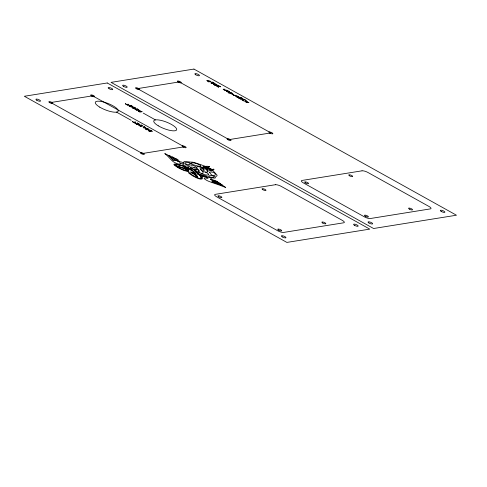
<?xml version="1.0" encoding="UTF-8"?>
<svg xmlns="http://www.w3.org/2000/svg" width="487" height="487" viewBox="0 0 487 487"><rect width="100%" height="100%" fill="white"/><g stroke="black" fill="none" stroke-linecap="round" stroke-linejoin="round"><path stroke-width="0.73" d="M232.22 93.486L231.514 93.047A2.879 0.816 21.4 0 0 231.008 92.914L230.077 93.096A1.723 0.487 21.4 0 0 230.345 93.267L231.191 93.62A1.948 0.548 21.4 0 0 232.171 93.48M139.599 110.793L139.745 110.342L140.286 110.646L140.134 111.079M193.954 169.245L194.313 169.001A2.752 0.779 21.4 0 1 195.305 169.032L196.998 169.488A10.781 3.044 21.4 0 1 198.495 170.006M207.815 168.873A13.362 3.774 21.4 0 0 206.945 167.644L206.354 166.657A8.669 2.447 21.4 0 0 204.662 166.085L203.566 165.757A14.464 4.085 21.4 0 0 201.496 164.929L194.307 162.512A7.908 2.234 21.4 0 0 191.135 162.11L184.689 161.459L183.727 161.994L184.208 163.571L182.856 164.222L183.922 166.079L180.994 165.05A1.437 0.402 21.4 0 0 180.342 164.898C176.653 164.125 169.799 162.707 177.031 167.004A1.479 0.42 21.4 0 0 177.512 167.358L178.626 167.966A1.157 0.329 21.4 0 0 179.222 168.338L184.293 170.62L188.639 171.57L188.347 172.355L188.877 173.171L192.694 175.844A1.132 0.317 21.4 0 0 193.035 176.008L194.234 176.665A1.479 0.42 21.4 0 0 194.952 176.982C197.381 178.431 203.42 180.921 202.659 177.323A1.437 0.402 21.4 0 0 202.592 177.073L201.338 175.777L205.934 177.067L214.657 178.139L215.327 177.925L215.564 176.891L216.398 176.172A7.908 2.234 21.4 0 0 217.038 175.162L214.274 172.039A14.458 4.085 21.4 0 0 213.093 171.065L212.801 170.608M188.919 168.441C188.621 166.956 186.357 163.267 184.652 165.16A5.503 1.552 21.4 0 0 185.145 166.11L188.487 168.289M223.862 89.498L225.122 89.267L223.496 89.176A1.437 0.408 21.4 0 0 223.216 89.365M232.689 93.857L232.725 93.833A2.185 0.615 21.4 0 0 232.774 93.79M197.947 172.909C197.205 170.608 192.809 169.019 190.173 168.484A2.137 0.603 21.4 0 0 189.991 168.825M138.801 111.085L139.459 111.146A1.339 0.377 21.4 0 1 139.696 111.231A1.467 0.414 21.4 0 1 139.976 111.377L140.457 111.645L139.708 111.76L138.819 111.194M245.88 101.935L246.02 101.899A1.351 0.384 21.4 0 0 245.716 101.85M247.067 102.495L246.775 102.562L248.918 102.514L247.323 102.416A2.277 0.645 21.4 0 1 246.976 102.361L246.806 102.337M225.244 90.162L226.887 90.253L225.158 90.527L224.501 90.089A1.321 0.371 21.4 0 0 224.263 90.01L223.265 89.395M131.667 107.444L131.94 107.402A2.496 0.706 21.4 0 0 132.178 107.566L132.287 107.645A2.885 0.816 21.4 0 1 132.476 107.749L132.525 107.779M136.08 108.339L135.794 108.388A2.545 0.718 21.4 0 0 135.477 108.169L135.386 108.114A2.691 0.761 21.4 0 0 134.948 107.846L134.71 107.712A2.179 0.615 21.4 0 0 134.369 107.536A1.12 0.317 21.4 0 0 134.089 107.432L133.621 107.335M243.689 99.628L241.99 99.902L243.835 100.925L242.727 100.133L244.2 99.902A1.09 0.304 21.4 0 1 244.724 99.926L245.363 100.2M246.026 100.651L246.319 100.602A1.893 0.536 21.4 0 0 246.081 100.432L246.038 100.407A2.252 0.639 21.4 0 0 245.74 100.225L245.698 100.2M245.509 101.497L246.739 101.302L244.748 101.32L245.576 101.813M246.629 102.1L247.828 101.905L246.032 101.783M137.48 123.059L137.194 123.108A1.491 0.42 21.4 0 1 137.705 123.321L138.758 124.191L136.932 124.1A2.003 0.566 21.4 0 1 136.056 123.631L136.013 123.613A2.679 0.755 21.4 0 1 135.684 123.351L135.435 123.442A2.411 0.682 21.4 0 0 135.709 123.643M240.194 97.54L240.487 97.552A1.157 0.329 21.4 0 1 240.968 97.68A2.63 0.743 21.4 0 1 242.928 98.77L243.031 98.837M242.934 98.983L242.155 98.831M242.106 99.044L241.862 99.025A1.625 0.457 21.4 0 0 241.698 98.989A1.911 0.542 21.4 0 1 241.449 98.928M149.929 130.364L150.434 130.449A1.12 0.317 21.4 0 1 150.714 130.553A2.179 0.615 21.4 0 1 151.055 130.735L151.293 130.863A2.691 0.761 21.4 0 1 151.743 131.131L151.822 131.192A2.545 0.718 21.4 0 1 152.145 131.405L152.34 131.295M133.84 108.291L133.408 108.205A1.644 0.463 21.4 0 1 132.567 107.791L132.476 107.749M150.185 131.307L149.789 131.24A1.644 0.463 21.4 0 1 148.912 130.814L148.87 130.796A2.885 0.816 21.4 0 0 148.638 130.662L148.547 130.601A2.496 0.706 21.4 0 1 148.279 130.419L148.292 130.644M183.094 163.949L179.977 163.005L180.141 163.589A3.232 0.913 21.4 0 1 179.922 164.076L179.295 164.168A1.443 0.408 21.4 0 1 178.912 164.125L177.944 163.882A4.188 1.181 21.4 0 1 176.257 163.285L174.51 162.421A12.138 3.427 21.4 0 1 173.932 162.086L173.658 161.928A4.06 1.144 21.4 0 1 173.104 161.55L172.562 161.106A27.016 7.628 21.4 0 1 172.014 160.619L171.351 159.992A18.676 5.272 21.4 0 1 170.919 159.553L168.325 156.784A42.631 12.035 21.4 0 0 166.499 155.061L164.764 153.582L166.566 154.355A5.643 1.595 21.4 0 1 168.411 155.505L170.383 157.277A57.466 16.223 21.4 0 1 171.4 158.318L172.806 160.138L175.308 160.326A4.633 1.309 21.4 0 1 177.238 160.917L178.023 161.24A4.286 1.211 21.4 0 1 179.137 161.794A1.394 0.396 21.4 0 0 179.593 162.019L179.733 162.055M208.077 167.656A5.047 1.424 21.4 0 1 207.766 167.144L207.949 166.785A6.434 1.82 21.4 0 1 209.325 166.724A3.61 1.017 21.4 0 0 209.483 166.718L209.526 166.7M198.124 166.645C194.246 166.767 198.836 169.841 199.408 171.29A2.739 0.773 21.4 0 1 199.006 171.564L198.209 171.546M209.483 166.718L209.428 166.664A2.082 0.59 21.4 0 0 209.173 166.584A5.132 1.449 21.4 0 0 208.229 166.371L206.835 166.225A2.642 0.749 21.4 0 0 206.433 166.353L206.354 166.657M212.569 169.409L211.559 169.251A5.047 1.424 21.4 0 1 210.293 168.892L209.495 168.593M217.05 85.815L217.269 85.84A1.869 0.53 21.4 0 1 217.519 85.882L217.579 85.895A1.759 0.493 21.4 0 1 218.03 85.998L218.146 86.035A3.47 0.98 21.4 0 1 218.681 86.181L219.765 86.491L217.999 85.511L220.678 86.796L218.888 86.412A3.506 0.992 21.4 0 0 218.541 86.315L218.462 86.29M227.417 91.026L227.472 91.026A1.291 0.365 21.4 0 1 227.8 91.069M236.767 96.237L236.828 96.237A1.291 0.365 21.4 0 1 237.151 96.274M217.506 86.102L217.519 86.102A1.138 0.323 21.4 0 1 217.799 86.108M240.742 98.843L239.707 98.477M138.387 124.635L138.351 124.635A2.015 0.572 21.4 0 1 137.644 124.514A2.271 0.639 21.4 0 1 136.859 124.252M239.714 98.167L240.834 98.618M246.952 102.477L246.952 102.477A1.388 0.39 21.4 0 1 246.556 102.398L246.507 102.38M240.974 97.85L241.424 98.015A1.37 0.384 21.4 0 1 241.783 98.197L241.844 98.228A2.228 0.627 21.4 0 1 242.38 98.557L242.435 98.63M191.732 165.069L189.595 164.88L188.7 165.33A6.861 1.936 21.4 0 0 188.761 166.055L192.006 168.502M210.664 179.338L210.81 179.374A21.051 5.941 21.4 0 1 213.154 179.965L213.324 180.007A9.478 2.679 21.4 0 1 215.315 180.653L216.137 180.987A5.375 1.516 21.4 0 1 217.348 181.608L217.878 181.986L217.324 181.852A3.318 0.937 21.4 0 1 217.032 181.754L216.648 181.614A13.539 3.823 21.4 0 0 215.583 181.237L214.645 180.945A16.4 4.633 21.4 0 1 213.884 180.726L211.9 180.129M194.003 167.431L192.17 167.108A3.744 1.059 21.4 0 0 191.653 167.09L191.014 167.157A6.069 1.717 21.4 0 0 190.161 167.455M207.608 168.514L206.098 168.21A1.936 0.548 21.4 0 0 205.575 168.271M242.069 98.666L241.108 98.179A1.358 0.384 21.4 0 1 240.706 97.924M234.016 95.16L234.217 95.215A2.825 0.797 21.4 0 0 234.503 95.288L236.11 95.385L234.381 95.665L233.937 95.415L234.235 95.349A2.252 0.633 21.4 0 1 233.45 95.117L232.439 94.429L233.249 94.557A1.607 0.457 21.4 0 0 233.023 94.63L233.663 95.05M233.997 95.154L233.997 95.154A1.449 0.408 21.4 0 1 233.742 95.075M212.107 181.742L222.961 185.48A3.062 0.864 21.4 0 0 222.675 185.2L222.115 184.81A3.531 0.998 21.4 0 0 221.043 184.232L212.782 181.28M202.373 171.327L205.082 172.033A5.424 1.534 21.4 0 0 206.366 172.161L207.608 171.929A7.287 2.058 21.4 0 0 207.584 171.004L207.413 170.718A10.361 2.928 21.4 0 0 206.537 169.774L206.366 169.61A11.347 3.202 21.4 0 1 205.691 168.904M224.708 90.016L224.257 89.858M209.593 169.135L213.02 170.018A2.642 0.749 21.4 0 0 213.604 169.993L213.982 169.567A4.645 1.309 21.4 0 0 213.878 169.178M187.495 169.786L188.353 170.06L188.786 170.821C186.831 171.254 183.678 170.079 182.923 169.439A4.359 1.23 21.4 0 1 181.651 169.074L180.622 168.502A4.407 1.248 21.4 0 1 179.825 168.204C178.96 167.978 180.975 168.374 179.733 167.954A4.486 1.266 21.4 0 1 179.015 167.668L178.035 167.224L178.851 167.364A8.918 2.52 21.4 0 1 176.976 166.499L177.694 166.639L175.606 165.531C177.84 166.268 173.159 164.253 175.357 164.904A3.817 1.077 21.4 0 0 175.941 164.983C174.151 163.857 180.141 165.854 177.737 164.716A8.382 2.368 21.4 0 1 179.813 165.373L179.155 164.947L185.078 167.047L184.859 166.731A10.148 2.867 21.4 0 1 186.527 167.698M212.734 181.061L214.457 181.621A48.816 13.782 21.4 0 1 216.697 182.375L220.775 183.836L219.418 182.942A3.086 0.871 21.4 0 0 218.657 182.57L217.579 182.144A18.762 5.296 21.4 0 0 216.453 181.748L215.887 181.554A26.328 7.433 21.4 0 0 215.132 181.304L211.723 180.001A4.286 1.211 21.4 0 0 210.798 179.417A1.388 0.396 21.4 0 1 210.421 179.179L211.139 179.179A4.194 1.187 21.4 0 0 211.352 178.991L211.364 178.942A2.252 0.639 21.4 0 0 211.352 178.784L211.236 178.577A5.229 1.473 21.4 0 0 210.317 177.7L210.074 177.524M214.268 84.19L216.496 84.933M214.055 84.281L216.313 85.036M207.012 167.705L204.643 167.011A3.939 1.114 21.4 0 0 203.456 166.864M200.656 169.64L203.621 170.456A2.325 0.657 21.4 0 0 204.126 170.444L204.333 170.127A8.894 2.508 21.4 0 0 203.45 168.886M218.158 86.783L218.121 86.771A1.12 0.317 21.4 0 1 217.33 86.363L217.324 86.363M190.861 169.159L187.032 167.832A5.485 1.546 21.4 0 0 186.016 167.583L184.33 167.418A3.433 0.968 21.4 0 0 183.757 167.863L183.94 168.234A4.7 1.327 21.4 0 0 185.797 169.646M208.753 168.313L209.44 168.575M199.177 172.398L204.211 174.559A6.861 1.936 21.4 0 0 206.202 174.973L207.943 174.997L208.6 174.364M192.931 170.9L187.3 168.679A4.517 1.278 21.4 0 0 186.539 168.478L186.43 168.459A2.362 0.664 21.4 0 0 185.73 168.362L184.81 168.514L186.831 169.342A3.05 0.858 21.4 0 1 187.659 169.92L187.866 170.14A2.185 0.615 21.4 0 1 187.982 170.407L187.288 170.365A5.083 1.437 21.4 0 1 185.784 169.653M183.885 162.956L183.715 162.883A5.187 1.467 21.4 0 0 181.694 162.141L181.201 162.001A2.252 0.633 21.4 0 0 180.774 161.909L180.634 161.891A4.194 1.187 21.4 0 0 179.983 161.836L179.733 162.001M206.811 177.158L208.04 178.425L206.33 178.169A3.232 0.913 21.4 0 0 204.863 177.956L204.643 177.98A6.221 1.759 21.4 0 0 204.4 178.017L204.254 178.065A1.437 0.408 21.4 0 0 204.163 178.181L204.309 178.559A4.188 1.181 21.4 0 0 205.045 179.307L206.488 180.22A12.145 3.427 21.4 0 0 207.097 180.549L207.401 180.707A4.054 1.144 21.4 0 0 208.132 181.048L209.069 181.432A26.986 7.622 21.4 0 0 210.128 181.84L211.516 182.351A18.701 5.278 21.4 0 0 212.496 182.698L218.797 184.877A42.643 12.041 21.4 0 1 222.589 186.284L225.749 187.532L224.598 186.655A5.643 1.595 21.4 0 0 222.407 185.559L218.553 184.092A57.46 16.223 21.4 0 0 216.216 183.264L211.888 181.882L212.77 181.182A4.627 1.309 21.4 0 0 212.186 180.373M208.576 168.137L209.221 168.49M190.271 168.472A10.434 2.946 21.4 0 0 191.233 169.506L191.586 169.829A22.25 6.282 21.4 0 0 193.327 171.193L195.969 173.518A4.383 1.236 21.4 0 1 196.084 173.756L196.097 173.841A2.301 0.651 21.4 0 1 196.005 174.042L195.756 174.145A10.3 2.91 21.4 0 1 195.5 174.212L193.856 173.25A3.05 0.858 21.4 0 0 192.688 172.721L192.201 172.55A2.185 0.615 21.4 0 0 191.525 172.374L191.251 172.575A4.486 1.266 21.4 0 0 192.42 173.335M238.959 98.039L238.277 97.832L239.287 98.398M135.666 108.059L135.636 108.041A1.126 0.317 21.4 0 1 135.429 107.919L135.149 107.761A4.359 1.23 21.4 0 0 134.704 107.53L134.558 107.45A2.094 0.59 21.4 0 0 133.925 107.189M143.239 113.1L155.444 119.893M132.22 107.804L132.409 107.907A2.91 0.822 21.4 0 0 133.061 108.242A4.231 1.193 21.4 0 0 133.286 108.327L133.633 108.455A1.248 0.353 21.4 0 0 134.108 108.564M138.959 111.529L139.946 112.077L142.21 111.718L140.274 111.353M152.011 131.076L151.993 131.07A1.126 0.317 21.4 0 1 151.774 130.942L151.494 130.778A4.359 1.23 21.4 0 0 151.049 130.546L150.903 130.473A2.094 0.59 21.4 0 0 150.27 130.206A1.266 0.359 21.4 0 0 149.29 130.084M116.521 112.132L131.173 120.289M148.377 130.705L148.754 130.924A2.91 0.822 21.4 0 0 149.406 131.259A4.231 1.193 21.4 0 0 149.631 131.344L149.978 131.472A1.248 0.353 21.4 0 0 150.453 131.581M135.715 123.643L135.733 123.655A2.727 0.773 21.4 0 0 136.847 124.258M239.452 98.502L239.604 98.593A1.619 0.457 21.4 0 0 240.14 98.855L240.17 98.867A1.546 0.438 21.4 0 0 240.986 99.129M149.698 130.699L149.826 130.796A2.563 0.724 21.4 0 0 149.978 130.912L150.179 131.088M241.284 98.715L241.15 98.611A1.577 0.444 21.4 0 0 240.901 98.459L240.84 98.423A1.601 0.45 21.4 0 0 240.328 98.173L239.878 98.003A1.321 0.371 21.4 0 0 239.093 97.887M133.608 107.56L133.621 107.566A1.79 0.505 21.4 0 0 133.822 107.73L133.98 107.858M133.219 107.56L133.481 107.779A2.563 0.724 21.4 0 0 133.633 107.895L133.834 108.071M149.606 130.619L149.497 130.528A2.283 0.645 21.4 0 1 149.326 130.358L149.284 130.309M133.901 107.791L134.242 108.077A2.526 0.712 21.4 0 1 134.467 108.291L134.515 108.345M150.246 130.814L150.586 131.094A2.526 0.712 21.4 0 1 150.812 131.307L150.86 131.368M133.152 107.511L133.17 107.524A2.283 0.645 21.4 0 1 132.981 107.341L132.951 107.304M214.122 84.574L215.205 85.042A2.782 0.785 21.4 0 0 215.644 85.097L215.674 85.097A4.651 1.315 21.4 0 0 216.1 85.073M149.978 130.601L149.996 130.613A1.79 0.505 21.4 0 0 150.166 130.747M238.77 96.876L238.813 96.913A1.717 0.487 21.4 0 1 239.032 97.144M240.134 97.741L240.182 97.784A1.339 0.377 21.4 0 0 240.335 97.911M175.277 158.598L174.681 158.092A3.086 0.871 21.4 0 0 174.072 157.697L172.301 156.869L174.133 158.683A48.816 13.782 21.4 0 1 175.003 159.663L175.624 160.4M216.49 84.671L215.778 84.269A1.157 0.329 21.4 0 0 215.357 84.148A2.265 0.639 21.4 0 0 214.883 84.105L214.828 84.105A4.87 1.376 21.4 0 0 214.469 84.135M139.635 111.036L139.726 111.109A1.613 0.457 21.4 0 0 139.379 110.963L138.588 110.762A1.345 0.384 21.4 0 0 138.247 110.793M241.643 98.709L240.718 98.149A2.027 0.572 21.4 0 1 240.255 97.905M238.405 96.889L238.35 96.828A1.339 0.377 21.4 0 0 237.132 96.219M208.077 167.656L210.195 170.158A3.896 1.102 21.4 0 1 210 170.456M229.048 91.684L228.993 91.623A1.339 0.377 21.4 0 0 227.782 91.014M192.919 172.812L191.531 172.063L189.76 172.039L189.711 173.214L191.336 174.121A4.359 1.23 21.4 0 0 191.647 174.644L192.682 175.217A4.407 1.242 21.4 0 0 193.065 175.576L193.716 175.734A4.486 1.266 21.4 0 0 194.112 176.075L194.879 176.282A8.918 2.52 21.4 0 0 196.255 177.231L199.804 178.51A3.811 1.077 21.4 0 1 199.907 178.321L200.754 178.692L200.553 178.005L201.265 178.419L200.894 177.633L201.648 178.029A8.376 2.368 21.4 0 0 200.961 177.146L201.776 177.542L200.212 175.795L200.924 176.057L199.195 174.906L199.956 175.137A10.178 2.873 21.4 0 0 198.27 174.23M175.04 160.266L171.369 156.577A3.531 0.998 21.4 0 0 170.347 155.992L169.573 155.639A3.062 0.864 21.4 0 0 168.946 155.408L168.484 155.292L170.967 157.295L173.366 160.18M177.238 160.917L176.264 159.669A26.286 7.421 21.4 0 0 175.984 159.34L175.764 159.097A18.774 5.302 21.4 0 0 175.283 158.598M236.298 96.481L237.23 97.035A1.485 0.42 21.4 0 0 237.559 97.132L237.619 97.138A1.613 0.457 21.4 0 0 237.9 97.169M226.948 91.276L227.879 91.83A1.485 0.42 21.4 0 0 228.202 91.927L228.269 91.933A1.613 0.457 21.4 0 0 228.543 91.964M177.755 161.124L177.183 160.296A16.424 4.639 21.4 0 1 176.994 159.986L176.708 159.596A13.545 3.823 21.4 0 0 176.245 159.121L176.069 158.951A3.324 0.937 21.4 0 1 175.947 158.823L176.647 158.951A5.375 1.516 21.4 0 1 177.706 159.596L178.199 159.986A9.478 2.679 21.4 0 1 178.869 160.832L178.918 160.905A21.038 5.941 21.4 0 1 179.265 161.812L179.277 161.867M232.804 93.65L232.725 93.541A1.26 0.359 21.4 0 0 231.727 92.987A2.526 0.712 21.4 0 0 231.039 92.798L230.887 92.475L228.446 92.871L230.12 93.315A1.82 0.517 21.4 0 0 230.741 93.626A1.455 0.408 21.4 0 0 231.325 93.821A1.753 0.493 21.4 0 0 231.922 93.936M218.645 87.1L218.578 86.923A2.307 0.651 21.4 0 1 218.158 86.783M208.01 170.943L208.034 171.083A4.779 1.351 21.4 0 1 207.754 171.509M209.684 168.216A7.816 2.204 21.4 0 1 211.212 169.166M207.821 167.278A7.816 2.204 21.4 0 1 209.617 168.179M212.101 169.866A8.669 2.447 21.4 0 1 212.795 170.608M210.658 169.476A7.445 2.1 21.4 0 1 211.559 170.383L211.711 170.919L208.582 169.835A11.925 3.366 21.4 0 1 207.359 169.245L205.599 168.283A10.872 3.068 21.4 0 1 204.327 167.498L202.982 166.274L204.881 166.639A7.488 2.112 21.4 0 1 206.671 167.278M207.724 168.849A2.325 0.657 21.4 0 1 207.255 169.196M207.681 170.395A6.185 1.747 21.4 0 1 206.999 170.225M203.517 168.898A9.521 2.691 21.4 0 1 202.361 167.412M198.879 166.749A4.718 1.333 21.4 0 1 200.212 166.846L201.88 167.254A5.674 1.601 21.4 0 1 208.004 170.937M205.484 172.106A4.553 1.284 21.4 0 1 208.692 174.395M199.043 172.386A4.712 1.333 21.4 0 1 199.013 170.553M191.695 165.026A4.584 1.297 21.4 0 1 196.419 167.169M197.15 169.525A4.754 1.345 21.4 0 1 191.963 168.545M194.045 173.354A13.326 3.762 21.4 0 1 193.637 172.696M193.631 172.696A3.464 0.98 21.4 0 1 195.664 173.129M186.551 169.184A13.338 3.768 21.4 0 0 188.171 169.653A3.452 0.974 21.4 0 0 188.11 168.934M201.174 173.482A6.124 1.729 21.4 0 0 202.263 173.415L202.805 173.293A3.744 1.059 21.4 0 0 203.03 173.153L203.122 172.447L202.233 171.162A10.55 2.977 21.4 0 0 201.715 170.633L199.956 168.709L201.247 168.435A8.729 2.465 21.4 0 1 203.712 169.159M198.112 172.848A9.758 2.752 21.4 0 1 196.596 172.343M196.596 171.223A8.072 2.277 21.4 0 1 194.617 170.602M198.087 166.615A8.084 2.283 21.4 0 1 202.531 167.753M192.389 173.348A5.375 1.516 21.4 0 0 194.995 174.456L196.273 174.833A3.433 0.968 21.4 0 0 197.838 174.936L198.3 174.389A5.46 1.54 21.4 0 0 198.185 174.036L195.555 171.43A8.249 2.332 21.4 0 1 193.99 169.756M193.99 167.418A12.601 3.555 21.4 0 1 196.906 168.289M197.978 172.928A1.887 0.53 21.4 0 1 197.058 172.763M191.348 170.207A5.6 1.583 21.4 0 0 192.529 170.955A5.448 1.54 21.4 0 0 193.984 171.68M194.191 174.169A34.425 9.722 21.4 0 0 197.643 177.012L196.279 175.764A43.611 12.315 21.4 0 1 194.97 174.462M184.396 168.715A34.376 9.703 21.4 0 1 178.358 166.274L181.109 167.315A43.258 12.212 21.4 0 0 184.049 168.368M213.604 169.08A6.909 1.954 21.4 0 1 212.612 169.433M137.48 123.089A2.386 0.676 21.4 0 1 139.459 124.264M139.544 124.307A3.579 1.011 21.4 0 1 138.375 124.599M150.854 131.575A1.151 0.323 21.4 0 1 150.489 131.612M132.945 107.067A1.266 0.359 21.4 0 1 133.919 107.177M134.509 108.558A1.151 0.323 21.4 0 1 134.144 108.595M138.996 111.511A1.51 0.426 21.4 0 1 138.144 110.933M243.579 99.567A1.662 0.469 21.4 0 1 245.734 100.176M241.308 99.117A1.297 0.365 21.4 0 1 240.968 99.111M235.775 96.085A2.49 0.706 21.4 0 1 236.512 95.963A1.151 0.323 21.4 0 1 237.047 96.067A1.857 0.524 21.4 0 1 238.74 96.87M238.953 97.321A2.49 0.706 21.4 0 1 238.216 97.437M238.204 97.43A1.443 0.408 21.4 0 1 237.674 97.339A1.674 0.475 21.4 0 1 235.988 96.529A1.37 0.39 21.4 0 1 235.72 96.268M236.329 96.31A2.672 0.755 21.4 0 1 236.755 96.225M238.393 97.096A2.441 0.688 21.4 0 1 237.912 97.175M232.646 93.845A3.044 0.858 21.4 0 1 231.946 93.954M226.418 90.874A2.49 0.706 21.4 0 1 227.161 90.759A1.151 0.323 21.4 0 1 227.697 90.856A1.857 0.524 21.4 0 1 229.389 91.666L229.456 91.708A1.717 0.487 21.4 0 1 229.675 91.933M229.596 92.116A2.49 0.706 21.4 0 1 228.86 92.232M228.847 92.226A1.443 0.408 21.4 0 1 228.324 92.128M228.318 92.128A1.674 0.475 21.4 0 1 226.632 91.319A1.37 0.39 21.4 0 1 226.37 91.063M226.972 91.099A2.672 0.755 21.4 0 1 227.399 91.02M229.042 91.891A2.441 0.688 21.4 0 1 228.555 91.97M217.823 86.132A1.571 0.444 21.4 0 1 218.255 86.236M218.633 87.082A1.857 0.524 21.4 0 1 216.831 86.284A1.327 0.377 21.4 0 1 216.654 86.096M216.672 85.876A1.534 0.432 21.4 0 1 217.086 85.84M213.556 84.008A3.987 1.126 21.4 0 1 214.53 83.849A2.258 0.639 21.4 0 1 215.138 83.922A1.942 0.548 21.4 0 1 215.753 84.099L215.796 84.111A1.863 0.524 21.4 0 1 216.971 84.744A1.266 0.359 21.4 0 1 217.141 85A1.729 0.487 21.4 0 1 217.013 85.195M216.873 85.14A3.056 0.864 21.4 0 1 214.773 85.146M214.718 85.091A2.131 0.603 21.4 0 1 213.683 84.519L213.61 84.464A1.851 0.524 21.4 0 1 213.556 84.014M214.292 176.751L214.091 177.219A6.374 1.796 21.4 0 1 213.318 177.481L211.991 177.457A5.467 1.546 21.4 0 1 210.128 177.073C204.93 175.783 213.434 174.778 214.292 176.751M191.026 163.352L193.089 164.667L197.947 166.037A9.472 2.672 21.4 0 0 199.554 166.244C204.485 165.939 193.576 162.268 192.304 162.835A7.421 2.094 21.4 0 0 191.397 163.017L191.026 163.352M193.619 173.695L193.302 173.494A1.65 0.469 21.4 0 1 192.822 173.262L193.589 173.725M207.097 176.343L204.601 176.331A5.485 1.552 21.4 0 1 202.805 175.868L197.813 173.469L207.097 176.343M209.562 172.319C214.219 180.452 219.576 171.643 209.781 171.966A8.102 2.289 21.4 0 0 209.562 172.319M190.234 163.322C189.327 164.746 186.424 164.977 185.486 163.401A5.467 1.546 21.4 0 1 185.431 162.725L186.095 162.378A6.374 1.802 21.4 0 1 187.258 162.329L189.687 162.81L190.234 163.322M185.395 169.19L185.565 169.354A4.401 1.242 21.4 0 0 185.784 169.488A1.284 0.359 21.4 0 0 186.168 169.677L185.395 169.19M212.655 83.496L210.621 82.82L212.612 82.498L212.076 82.005L214.365 83.277L213.154 82.802L211.504 83.07L212.655 83.496M107.243 82.973L24.35 96.268L286.88 242.41L369.773 229.121L107.243 82.973M193.936 69.069L111.042 82.364L373.578 228.506L456.465 215.217L193.936 69.069M92.615 95.823L50.788 102.532L142.368 153.515L184.196 146.806L92.615 95.823M179.307 81.919L137.486 88.628L229.067 139.611L270.888 132.902L179.307 81.919M206.945 80.574L209.136 81.993L207.438 80.848L211.011 81.414L206.945 80.574M125.317 103.749L127.685 105.253L126.876 104.62L128.885 104.297L126.383 104.34L125.317 103.749M128.696 105.63L130.486 106.811L132.756 106.452L130.699 105.308L132.001 106.215L131.222 106.343L129.457 105.545L130.966 106.385L130.254 106.495L128.696 105.63M134.929 109.1L136.725 110.287L138.99 109.922L136.938 108.778L138.235 109.691L137.462 109.812L135.696 109.015L137.2 109.855L136.488 109.971L134.929 109.1M132.312 121.561L134.674 123.065L133.87 122.432L135.873 122.109L133.377 122.152L132.312 121.561M138.807 125.177L140.597 126.364L142.861 125.999L140.81 124.855L142.113 125.768L141.333 125.89L139.568 125.092L141.078 125.932L140.366 126.048L138.807 125.177M143.823 126.535L145.15 127.46L143.141 127.777L145.905 127.691L143.823 126.535M145.041 128.647L146.831 129.834L149.101 129.469L147.044 128.325L148.346 129.238L147.567 129.359L145.802 128.562L147.311 129.402L146.599 129.518L145.041 128.647M275.332 184.725L215.254 194.362A4.608 1.303 21.4 0 0 216.636 196.766L277.693 230.753A4.608 1.303 21.4 0 0 283.635 232.427L343.712 222.79A4.608 1.303 21.4 0 0 342.331 220.386L281.279 186.399A4.608 1.303 21.4 0 0 275.332 184.725M362.024 170.821L301.946 180.458A4.608 1.303 21.4 0 0 303.328 182.862L364.386 216.849A4.608 1.303 21.4 0 0 370.327 218.523L430.405 208.886A4.608 1.303 21.4 0 0 429.023 206.482L367.971 172.495A4.608 1.303 21.4 0 0 362.024 170.821M136.281 88.707A2.112 0.597 21.4 0 0 139.446 89.407A2.112 0.597 21.4 0 0 136.725 87.77A2.112 0.597 21.4 0 0 136.281 88.707M178.108 81.999A2.112 0.597 21.4 0 0 181.274 82.705A2.112 0.597 21.4 0 0 178.546 81.061A2.112 0.597 21.4 0 0 178.108 81.999M269.688 132.981A2.112 0.597 21.4 0 0 272.854 133.681A2.112 0.597 21.4 0 0 270.127 132.044A2.112 0.597 21.4 0 0 269.688 132.981M227.861 139.69A2.112 0.597 21.4 0 0 231.027 140.39A2.112 0.597 21.4 0 0 228.306 138.752A2.112 0.597 21.4 0 0 227.861 139.69M305.404 182.856A2.112 0.597 21.4 0 0 308.563 183.556A2.112 0.597 21.4 0 0 305.842 181.919A2.112 0.597 21.4 0 0 305.404 182.856M349.508 175.783A2.112 0.597 21.4 0 0 352.673 176.483A2.112 0.597 21.4 0 0 349.946 174.845A2.112 0.597 21.4 0 0 349.508 175.783M409.342 209.087A2.112 0.597 21.4 0 0 412.501 209.794A2.112 0.597 21.4 0 0 409.78 208.15A2.112 0.597 21.4 0 0 409.342 209.087M365.238 216.161A2.112 0.597 21.4 0 0 368.397 216.861A2.112 0.597 21.4 0 0 365.676 215.224A2.112 0.597 21.4 0 0 365.238 216.161M441.198 211.401A2.459 0.694 21.4 0 0 444.881 212.222A2.459 0.694 21.4 0 0 441.709 210.311A2.459 0.694 21.4 0 0 441.198 211.401M195.762 74.773A2.459 0.694 21.4 0 0 199.439 75.588A2.459 0.694 21.4 0 0 196.273 73.683A2.459 0.694 21.4 0 0 195.762 74.773M123.515 86.357A2.459 0.694 21.4 0 0 127.198 87.173A2.459 0.694 21.4 0 0 124.027 85.268A2.459 0.694 21.4 0 0 123.515 86.357M368.951 222.991A2.459 0.694 21.4 0 0 372.634 223.807A2.459 0.694 21.4 0 0 369.463 221.895A2.459 0.694 21.4 0 0 368.951 222.991M99.762 107.146A12.285 3.47 21.4 0 0 118.164 111.231A12.285 3.47 21.4 0 0 102.319 101.698A12.285 3.47 21.4 0 0 99.762 107.146M278.54 230.065A2.112 0.597 21.4 0 0 281.705 230.765A2.112 0.597 21.4 0 0 278.978 229.127A2.112 0.597 21.4 0 0 278.54 230.065M322.65 222.991A2.112 0.597 21.4 0 0 325.809 223.691A2.112 0.597 21.4 0 0 323.088 222.054A2.112 0.597 21.4 0 0 322.65 222.991M262.816 189.68A2.112 0.597 21.4 0 0 265.975 190.387A2.112 0.597 21.4 0 0 263.254 188.743A2.112 0.597 21.4 0 0 262.816 189.68M218.712 196.754A2.112 0.597 21.4 0 0 221.871 197.46A2.112 0.597 21.4 0 0 219.15 195.817A2.112 0.597 21.4 0 0 218.712 196.754M141.169 153.594A2.112 0.597 21.4 0 0 144.335 154.294A2.112 0.597 21.4 0 0 141.607 152.656A2.112 0.597 21.4 0 0 141.169 153.594M182.996 146.885A2.112 0.597 21.4 0 0 186.156 147.585A2.112 0.597 21.4 0 0 183.435 145.948A2.112 0.597 21.4 0 0 182.996 146.885M91.416 95.902A2.112 0.597 21.4 0 0 94.575 96.603A2.112 0.597 21.4 0 0 91.854 94.965A2.112 0.597 21.4 0 0 91.416 95.902M49.589 102.611A2.112 0.597 21.4 0 0 52.754 103.311A2.112 0.597 21.4 0 0 50.027 101.673A2.112 0.597 21.4 0 0 49.589 102.611M282.259 236.889A2.459 0.694 21.4 0 0 285.942 237.711A2.459 0.694 21.4 0 0 282.77 235.799A2.459 0.694 21.4 0 0 282.259 236.889M36.823 100.261A2.459 0.694 21.4 0 0 40.506 101.077A2.459 0.694 21.4 0 0 37.335 99.171A2.459 0.694 21.4 0 0 36.823 100.261M109.07 88.677A2.459 0.694 21.4 0 0 112.747 89.492A2.459 0.694 21.4 0 0 109.581 87.587A2.459 0.694 21.4 0 0 109.07 88.677M354.506 225.304A2.459 0.694 21.4 0 0 358.182 226.12A2.459 0.694 21.4 0 0 355.017 224.215A2.459 0.694 21.4 0 0 354.506 225.304M158.232 125.786A12.285 3.47 21.4 0 0 176.629 129.877A12.285 3.47 21.4 0 0 160.789 120.338A12.285 3.47 21.4 0 0 158.232 125.786"/></g></svg>
